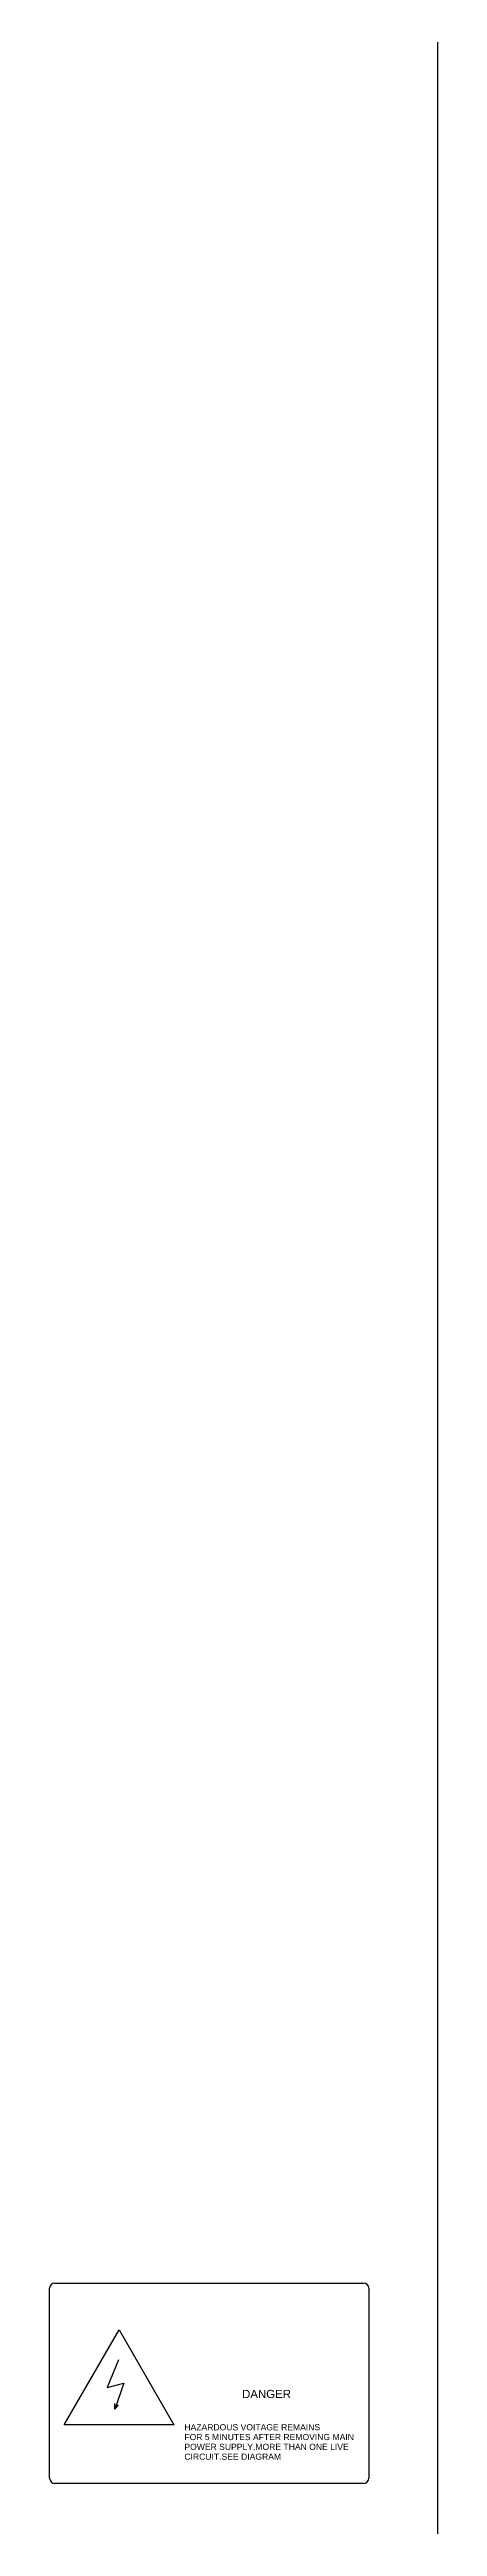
# Model space of a CAD drawing. Header units: inches. Extents: x 0 to 420, y 0 to 297.
# Drawn here: x 194.85 to 202.43, y 200.41 to 248.89 of the extents above; entities that cross this region are included whole.
import ezdxf
from ezdxf.enums import TextEntityAlignment as Align

# ---------------------------------------------------------------- set-up
doc = ezdxf.new("R2010")
doc.units = ezdxf.units.IN
doc.layers.add('Default', color=7, linetype='Continuous')
doc.layers.add('DV1_Default', color=7, linetype='Continuous')
doc.styles.add('SEACAD_arial_ttfB', font='arial.ttf', dxfattribs={"height": 0.2})

# ---------------------------------------------------------------- blocks, each defined once
blk = doc.blocks.new('SE')
at = {"layer": 'DV1_Default', "color": 7, "linetype": 'Continuous', "ltscale": 25.4}
blk.add_line((202.429, 275.526), (202.429, 110.326), dxfattribs=at)
blk = doc.blocks.new('804482')
at = {"layer": 'Default', "color": 7, "linetype": 'Continuous', "ltscale": 25.4}
for p, q in [((194.847, 201.353), (194.847, 205.073)), ((194.947, 205.173), (200.987, 205.173)), ((201.087, 205.073), (201.087, 201.353)), ((195.133, 202.403), (196.204, 204.259)), ((196.204, 204.259), (197.276, 202.403)), ((196.193, 203.672), (195.972, 203.133)), ((195.972, 203.133), (196.301, 203.214)), ((196.301, 203.214), (196.122, 202.708)), ((196.122, 202.708), (196.122, 202.816)), ((196.122, 202.708), (196.193, 202.793)), ((197.276, 202.403), (195.133, 202.403)), ((200.987, 201.253), (194.947, 201.253))]:
    blk.add_line(p, q, dxfattribs=at)
for centre, start, end in [((194.947, 205.073), 90, 180), ((200.987, 205.073), 0, 90), ((194.947, 201.353), 180, 270), ((200.987, 201.353), 270, 360)]:
    blk.add_arc(centre, 0.1, start, end, dxfattribs=at)
at = {"layer": 'Default', "color": 7, "linetype": 'Continuous', "ltscale": 25.4, "style": 'SEACAD_arial_ttfB'}
for s, height, p in [('DANGER', 0.16, (198.61, 203.084)), ('HAZARDOUS VOITAGE REMAINS', 0.12, (197.482, 202.413)), ('FOR 5 MINUTES AFTER REMOVING MAIN ', 0.12, (197.482, 202.221)), ('CIRCUIT.SEE DIAGRAM', 0.12, (197.482, 201.837)), ('POWER SUPPLY.MORE THAN ONE LIVE ', 0.12, (197.482, 202.029))]:
    blk.add_text(s, height=height, dxfattribs=at).set_placement(p, align=Align.TOP_LEFT)

msp = doc.modelspace()

# ---------------------------------------------------------------- block references
at = {"layer": 'Default'}
msp.add_blockref('SE', (0, 0), dxfattribs=at)
at = {"layer": 'Default', "color": 7, "linetype": 'Continuous', "ltscale": 25.4}
msp.add_blockref('804482', (0, 0), dxfattribs=at)

doc.saveas('drawing.dxf')
